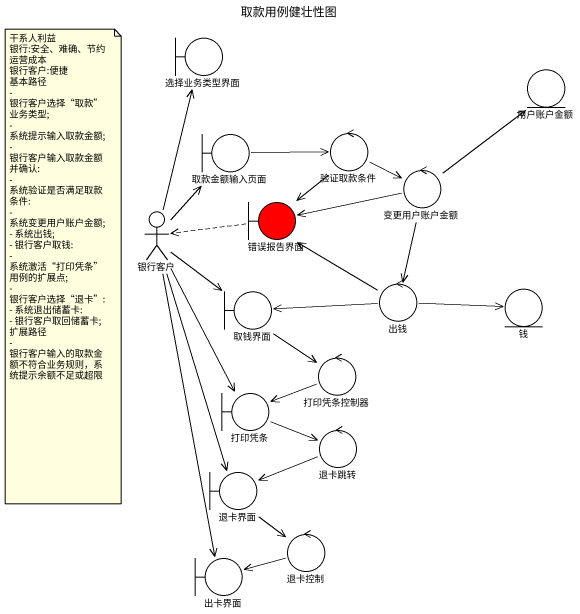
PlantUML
@startuml
title 取款用例健壮性图
boundary 选择业务类型界面
entity 用户账户金额
boundary 取款金额输入页面
control 验证取款条件
control 变更用户账户金额
actor 银行客户
boundary 错误报告界面 #FF0000
boundary 取钱界面
control 出钱
entity 钱
control 打印凭条控制器
boundary 打印凭条
control 退卡跳转
boundary 退卡界面
boundary 出卡界面
control 退卡控制
取款金额输入页面 -right-> 验证取款条件
验证取款条件 -right-> 变更用户账户金额
验证取款条件 --> 错误报告界面
变更用户账户金额 -up-> 用户账户金额
变更用户账户金额 -left-> 错误报告界面
变更用户账户金额 --> 出钱
银行客户 -up-> 选择业务类型界面
银行客户 -up-> 取款金额输入页面
银行客户 --> 取钱界面
银行客户 --> 打印凭条
银行客户 --> 退卡界面
银行客户 --> 出卡界面
错误报告界面 .left.> 银行客户
取钱界面 --> 打印凭条控制器
出钱 -up-> 错误报告界面
出钱 -left-> 取钱界面
出钱 -right-> 钱
打印凭条控制器 -left-> 打印凭条
打印凭条 -right-> 退卡跳转
退卡跳转 -left-> 退卡界面
退卡界面 --> 退卡控制
退卡控制 -left-> 出卡界面
note as N1
  干系人利益
  银行:安全、难确、节约运营成本
  银行客户:便捷
  基本路径
  - 银行客户选择“取款”业务类型;
  - 系统提示输入取款金额;
  - 银行客户输入取款金额并确认:
  - 系统验证是否满足取款条件:
  - 系统变更用户账户金额;
  - 系统出钱;
  - 银行客户取钱:
  - 系统激活“打印凭条”用例的扩展点;
  - 银行客户选择“退卡”:
  - 系统退出储蓄卡:
  - 银行客户取回储蓄卡;
  扩展路径
  - 银行客户输入的取款金额不符合业务规则，系统提示余额不足或超限
end note
@enduml
